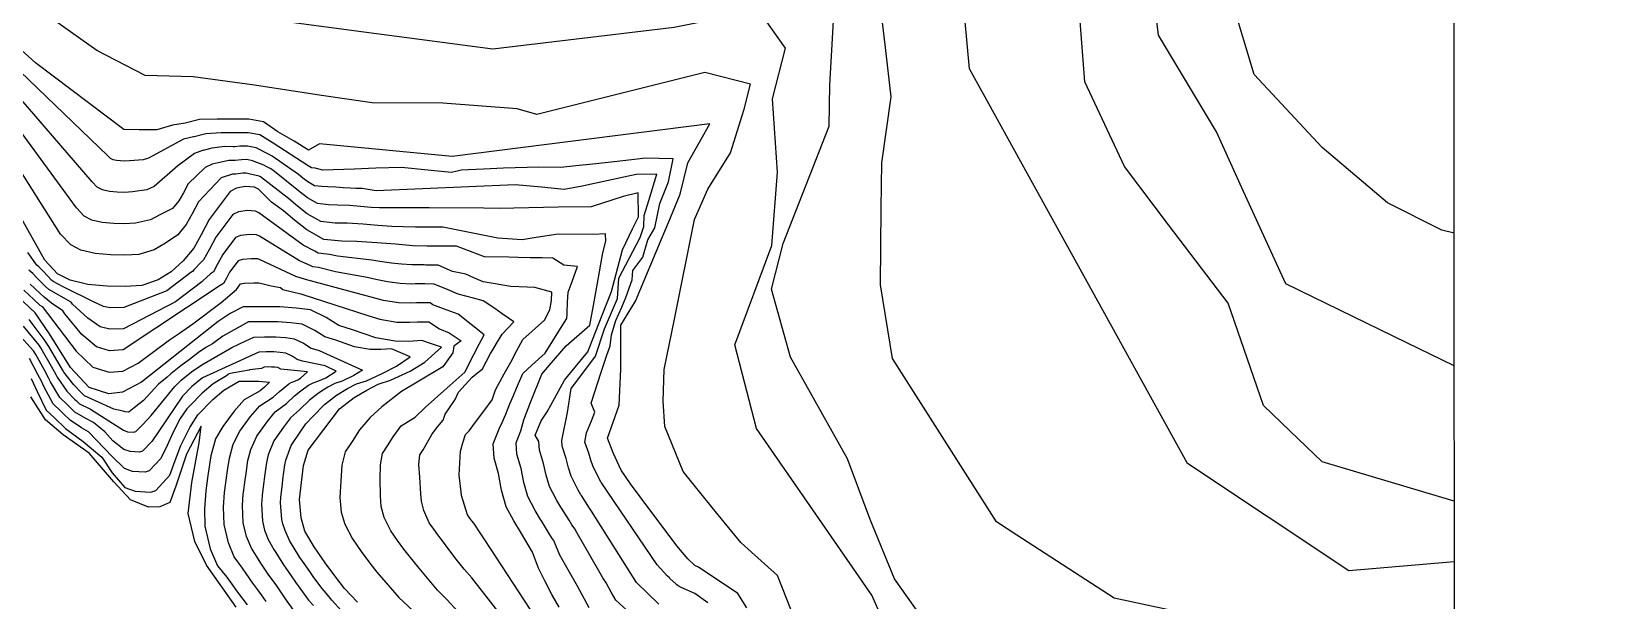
# Model space of a CAD drawing. Header units: millimetres. Extents: x 1101 to 4203, y 1053 to 1744.
# Drawn here: x 1671.9 to 1894.2, y 1541.3 to 1622.2 of the extents above; entities that cross this region are included whole.
import ezdxf

# ---------------------------------------------------------------- set-up
doc = ezdxf.new("R2010")
doc.units = ezdxf.units.MM
doc.layers.add('01_Fina', color=7, linetype='Continuous')

msp = doc.modelspace()

# ---------------------------------------------------------------- linework, layer by layer
msp.add_spline([(1206.55, 1742.41), (1198.04, 1713.25), (1191.71, 1699.46), (1188.12, 1692.66), (1185.8, 1676.36), (1188.2, 1664.12), (1192.37, 1645.4), (1198.96, 1631.58), (1205.92, 1617.92), (1212.01, 1606.12), (1219.8, 1593.74), (1226.03, 1584.56), (1235.41, 1573.92), (1239.38, 1569.04), (1262.46, 1553.75), (1273.82, 1547.94), (1292.28, 1545.86), (1304.63, 1545.03), (1323.86, 1547.24), (1343.77, 1554.24), (1348.18, 1560.24), (1355.1, 1558.48), (1361.05, 1563.53), (1368.81, 1564.74), (1375.81, 1569.68), (1387.22, 1575.31), (1397.88, 1585.58), (1409.72, 1597.18), (1418.41, 1615.58), (1419.86, 1625.08), (1420.37, 1642), (1422.23, 1651.7), (1429.17, 1651.45), (1435.26, 1654.71), (1443.36, 1656.59), (1455.3, 1651.18), (1462.27, 1643.18), (1465.93, 1633.22), (1474.19, 1620.72), (1478.65, 1616.67), (1481.05, 1602.66), (1484.13, 1591.31), (1484.89, 1574.33), (1484.36, 1564.21), (1486.42, 1559.18), (1489.39, 1548.07), (1492.67, 1543.87), (1495.89, 1536.95), (1501.55, 1533.07), (1522.85, 1527), (1548.84, 1524.65), (1563.37, 1519.91), (1597.01, 1518.92), (1608.07, 1518.76), (1621.87, 1530.8), (1629.23, 1540.85), (1637.33, 1541.75), (1654.58, 1528.41), (1666.45, 1514.07), (1678.81, 1502.28), (1683.26, 1485.42), (1688.26, 1473.25), (1696.09, 1462), (1707.13, 1455.14), (1716.58, 1451.32), (1728.09, 1440.45), (1739.12, 1428.49), (1752, 1419.89), (1768.14, 1407.72), (1779.75, 1403.89), (1792.3, 1394.74), (1800.33, 1389.87), (1811.75, 1382.95), (1818.47, 1377.64), (1820.17, 1369.01), (1828.21, 1360.85), (1834.33, 1353.31), (1847.27, 1343.54), (1858.6, 1336.79), (1868.42, 1330.8), (1878.4, 1329.63), (1894.15, 1331.08)], degree=3)
at = {"layer": '01_Fina', "linetype": 'Continuous'}
for p, q in [((1695.07, 1607.19), (1695.07, 1607.19)), ((1696.35, 1605.26), (1696.35, 1605.26)), ((1705.62, 1604.76), (1705.62, 1604.76)), ((1706.28, 1606.32), (1706.28, 1606.32)), ((1697.63, 1603.33), (1697.63, 1603.33)), ((1704.95, 1603.19), (1704.95, 1603.19)), ((1704.29, 1601.63), (1704.29, 1601.63)), ((1713.08, 1590.63), (1713.08, 1590.63)), ((1712.71, 1588.63), (1712.71, 1588.63)), ((1706.28, 1570.23), (1706.28, 1570.23)), ((1680.03, 1565.29), (1680.03, 1565.29)), ((1733.58, 1564.91), (1733.58, 1564.91)), ((1741.45, 1565.45), (1741.45, 1565.45)), ((1744.03, 1563.92), (1744.03, 1563.92)), ((1701.9, 1545.95), (1701.9, 1545.95))]:
    msp.add_line(p, q, dxfattribs=at)
at = {"layer": '01_Fina'}
for points in [[(1135.28, 1103.45), (1874.37, 1103.45), (1873.93, 1741.26), (1134.84, 1741.26), (1135.28, 1123.4)], [(1874.07, 1546.84), (1859.07, 1545.58), (1836.18, 1560.83), (1805.21, 1616.86), (1802.79, 1643.11), (1803.42, 1661.15), (1757.61, 1671.46), (1728.04, 1672.1), (1694.98, 1683.21), (1679.72, 1693.06), (1655.79, 1716.97), (1643.43, 1735.11), (1637.39, 1741.26)], [(1874.05, 1574.69), (1867.32, 1577.96), (1850.12, 1586.32), (1844.13, 1599.45), (1840.29, 1607.89), (1832.06, 1621.63), (1828.37, 1651.44), (1819.85, 1669.62), (1817.15, 1675.37), (1817.02, 1686.47), (1808.76, 1686.38), (1805.22, 1686.34), (1801.07, 1686.29), (1793.74, 1688.15), (1779.79, 1687.45), (1771.99, 1688.42), (1751.2, 1694.15), (1718.59, 1709.09), (1706.46, 1714.65), (1682.12, 1732.05), (1680.57, 1737.49), (1679.5, 1741.26)], [(1874.03, 1593.54), (1872.31, 1593.93), (1864.6, 1597.85), (1855.31, 1605.67), (1845.64, 1616.06), (1842.57, 1626.26), (1841.11, 1642.15), (1839.51, 1653.65), (1825.12, 1683.74), (1824.73, 1694.49), (1819.44, 1695.77), (1810.96, 1697.83), (1799.17, 1700.68), (1783.64, 1698.38), (1761.87, 1703.27), (1744.49, 1711.21), (1732.26, 1718.67), (1723.2, 1724.2), (1716.23, 1730.53), (1709.75, 1737.13), (1707.65, 1741.26)], [(1874.08, 1519.74), (1865.19, 1519.74), (1856.98, 1517.27), (1842.67, 1511.5), (1833.69, 1509.4), (1820.16, 1511.38), (1806.52, 1518.14), (1797.19, 1528.86), (1791.33, 1542.11), (1782.93, 1554.23), (1774.95, 1565.76), (1771.85, 1577.66), (1777.1, 1591.77), (1777.92, 1602.2), (1777.22, 1612.58), (1779.06, 1619.8), (1776.17, 1623.88), (1770.1, 1624.12), (1763.22, 1622.72), (1737.46, 1619.66), (1720.96, 1621.84), (1696.36, 1625.08), (1690.36, 1629.3), (1659.55, 1656.28)], [(1874.06, 1555.44), (1855.28, 1561.03), (1850.73, 1565.4), (1846.94, 1569.04), (1841.92, 1583.6), (1833.48, 1594.71), (1827.21, 1602.97), (1821.6, 1615.01), (1820.05, 1634.82)], [(1874.08, 1526.49), (1859.04, 1526.49), (1846.93, 1525.54), (1837.19, 1522.22), (1816.12, 1525.59), (1803.55, 1531.73), (1794.52, 1544.43), (1791.08, 1552.85), (1787.87, 1561.46), (1779.79, 1575.93), (1777.06, 1585.55), (1778.72, 1592.07), (1785.25, 1608.72), (1785.37, 1614.54), (1786.05, 1627.03)], [(1874.07, 1535.7), (1871.99, 1534.89), (1850.73, 1536.32), (1825.73, 1541.67), (1811.9, 1550.65), (1809.05, 1552.5), (1794.24, 1575.7), (1792.54, 1586.2), (1792.66, 1597.06), (1792.73, 1603.51), (1794.09, 1612.86), (1793.25, 1619.9), (1792.4, 1627.05)], [(1780.74, 1537.66), (1779.23, 1541.54), (1777.92, 1544.89), (1773.77, 1548.64), (1772.73, 1549.58), (1768.65, 1554.57), (1764.5, 1559.65), (1761.9, 1566.05), (1761.69, 1569.64), (1761.83, 1574.17), (1763.27, 1581.3), (1766.11, 1595.45), (1768.01, 1599.75), (1771.24, 1604.95), (1773.18, 1611.12), (1774.1, 1614.67), (1767.61, 1616.35), (1743.74, 1610.38), (1740.96, 1611.19), (1730.4, 1611.97), (1720.35, 1612.05), (1713.16, 1613.05), (1703.61, 1614.56), (1694.92, 1615.71), (1688.1, 1615.92), (1681.25, 1619.47), (1675.22, 1623.7)], [(1773.56, 1540.33), (1772.28, 1542.33), (1766.72, 1546.06), (1766.17, 1546.34), (1765.18, 1547.25), (1763.6, 1549.1), (1758.42, 1556.07), (1757.06, 1557.92), (1755.73, 1559.87), (1754.57, 1562.32), (1753.78, 1564.41), (1755.44, 1569.09), (1755.68, 1574.22), (1755.68, 1580.44), (1757.76, 1583.86), (1758.98, 1586.79), (1761.53, 1592.91), (1762.42, 1595.04), (1764.09, 1599.05), (1765.2, 1603.5), (1768.33, 1609.04), (1731.7, 1604.4), (1712.85, 1606.22), (1711.31, 1605.32), (1709.26, 1606.58), (1706.94, 1607.89), (1704.92, 1609.31), (1702.84, 1609.69), (1700.65, 1609.71), (1698.32, 1609.72), (1695.83, 1609.65), (1693.79, 1609.13), (1691.99, 1608.85), (1689.74, 1608.19), (1687.25, 1608.2), (1685.06, 1608.22), (1672.52, 1617.72), (1670.55, 1619.53)], [(1768.02, 1541.03), (1766.18, 1542.36), (1764.23, 1543.19), (1763.79, 1543.42), (1763.62, 1543.59), (1763.53, 1543.67), (1762.65, 1544.49), (1762.59, 1544.55), (1762.26, 1544.87), (1760.83, 1546.4), (1752.9, 1558.06), (1752.87, 1558.12), (1752.67, 1558.45), (1751.68, 1560.47), (1751.41, 1561.26), (1751.12, 1562.26), (1750.56, 1563.84), (1750.8, 1565.15), (1751.5, 1566.89), (1751.97, 1568.09), (1751.44, 1569.39), (1752.89, 1573.76), (1753.65, 1576.06), (1754.13, 1577.51), (1754.33, 1579.07), (1754.97, 1581.1), (1755.81, 1583.01), (1756.4, 1584.36), (1757.26, 1586.9), (1757.35, 1588.24), (1758.78, 1590.12), (1759.5, 1592.57), (1760.52, 1594.26), (1761.23, 1597.73), (1762.42, 1600.8), (1763.08, 1604.08), (1761.09, 1604.12), (1759.23, 1604.16), (1754.74, 1603.67), (1751.69, 1603.34), (1749.28, 1603.08), (1747.13, 1602.85), (1744.03, 1602.88), (1739, 1602.75), (1736.16, 1602.63), (1732.99, 1602.49), (1731.63, 1602.15), (1728.27, 1602.48), (1724.53, 1602.86), (1720.88, 1602.73), (1717.8, 1602.63), (1713.34, 1602.48), (1712.25, 1602.73), (1711.74, 1602.78), (1711.25, 1603.06), (1706.28, 1606.32), (1704.4, 1607.47), (1702.74, 1607.78), (1701.34, 1607.79), (1700.73, 1607.75), (1700.42, 1607.75), (1698.87, 1607.76), (1696.7, 1607.61), (1695.07, 1607.19), (1694.95, 1607.18), (1693.54, 1606.85), (1688.58, 1604.17), (1687.79, 1603.94), (1685.85, 1603.79), (1685.1, 1603.76), (1684.59, 1603.77), (1684.04, 1603.83), (1683.54, 1603.94), (1683.18, 1604.13), (1682.81, 1604.51), (1670.33, 1616.49)], [(1756.53, 1539.99), (1754.95, 1541.39), (1754.28, 1542.52), (1753.6, 1543.87), (1753.13, 1544.55), (1752.73, 1545.25), (1749.29, 1551.23), (1749.16, 1551.48), (1748.7, 1552.1), (1748.32, 1552.74), (1747.24, 1554.45), (1747.14, 1554.61), (1746.56, 1555.56), (1745.52, 1557.56), (1745.07, 1559.15), (1744.7, 1560.82), (1744.12, 1562.71), (1744.03, 1563.92), (1743.48, 1564.82), (1744.37, 1566.88), (1745.2, 1568.13), (1746.24, 1570.02), (1747.67, 1572.64), (1749.19, 1574.48), (1751, 1576.65), (1751.66, 1578.36), (1752.51, 1580.54), (1754.33, 1585.22), (1755.89, 1591.17), (1757.33, 1594.14), (1758.16, 1595.84), (1758.14, 1599.27), (1755.99, 1598.74), (1751.44, 1597.28), (1746.76, 1597.19), (1738.39, 1597.04), (1736.21, 1597.05), (1728.46, 1597.1), (1723.91, 1597.12), (1722.71, 1597.13), (1721.39, 1597.13), (1720.19, 1597.17), (1718.7, 1597.29), (1717.13, 1597.43), (1715.41, 1597.52), (1714.13, 1597.54), (1712.6, 1597.71), (1711.15, 1598.53), (1710.12, 1599.36), (1706.21, 1602.49), (1705.84, 1602.7), (1705.29, 1603), (1704.95, 1603.19), (1703.36, 1603.81), (1702.53, 1603.96), (1701.77, 1603.95), (1700.89, 1603.84), (1700.74, 1603.84), (1699.96, 1603.85), (1698.45, 1603.53), (1697.63, 1603.33), (1696.64, 1602.85), (1694.21, 1600.54), (1693.52, 1599.26), (1692.89, 1598.11), (1691.99, 1597.02), (1690.18, 1596.11), (1688.85, 1595.41), (1686.74, 1594.94), (1685.18, 1594.85), (1683.65, 1594.88), (1682.01, 1595.04), (1680.5, 1595.38), (1679.42, 1595.95), (1678.32, 1597.1), (1665.94, 1614.03)], [(1761.07, 1540.83), (1757.89, 1543.9), (1751.49, 1554.04), (1751.23, 1554.47), (1750.07, 1556.26), (1750, 1556.37), (1749.61, 1557.01), (1748.6, 1559.01), (1748.24, 1560.2), (1747.91, 1561.54), (1747.34, 1563.28), (1747.28, 1564.08), (1748.08, 1568.07), (1748.61, 1571.46), (1749.55, 1572.7), (1752.08, 1576.06), (1753.34, 1579.93), (1755.18, 1584.23), (1755.38, 1587.12), (1756.91, 1590.02), (1758.42, 1592.89), (1758.94, 1594.48), (1758.97, 1596.05), (1759.63, 1598.18), (1760.79, 1601.92), (1757.86, 1601.84), (1750.17, 1600.2), (1747.61, 1599.74), (1744.41, 1600.04), (1740.64, 1600.4), (1720.9, 1599.55), (1718.91, 1599.86), (1718.03, 1599.86), (1717.23, 1599.89), (1716.24, 1599.97), (1715.19, 1600.06), (1714.04, 1600.12), (1713.19, 1600.13), (1712.17, 1600.24), (1711.2, 1600.79), (1710.51, 1601.34), (1709.88, 1601.87), (1706.12, 1604.47), (1705.62, 1604.76), (1703.88, 1605.64), (1702.63, 1605.87), (1701.55, 1605.87), (1700.81, 1605.8), (1700.58, 1605.8), (1699.41, 1605.81), (1697.57, 1605.57), (1696.35, 1605.26), (1696.26, 1605.25), (1695.09, 1604.85), (1692.72, 1603.09), (1689.38, 1600.14), (1688.32, 1599.67), (1686.3, 1599.37), (1685.14, 1599.31), (1684.12, 1599.33), (1683.02, 1599.43), (1682.02, 1599.66), (1681.3, 1600.04), (1680.57, 1600.81), (1668.13, 1615.26)], [(1746.92, 1540.38), (1745.87, 1542.21), (1744.92, 1544.06), (1743.98, 1545.96), (1743.12, 1548.23), (1741.57, 1550.85), (1740.45, 1552.68), (1739.36, 1554.65), (1738.73, 1557.03), (1738.28, 1559.39), (1737.67, 1561.58), (1737.53, 1563.59), (1738.37, 1565.71), (1738.8, 1566.61), (1739.31, 1567.82), (1739.92, 1569.29), (1740.41, 1570.45), (1740.85, 1571.5), (1741.73, 1573.59), (1743.04, 1574.78), (1744.91, 1576.48), (1746.02, 1578.25), (1747.34, 1580.34), (1748, 1581.4), (1748.03, 1582.03), (1748.06, 1582.63), (1748.09, 1583.28), (1748.11, 1583.73), (1748.18, 1585.13), (1748.73, 1586.65), (1749.51, 1588.77), (1747.57, 1588.96), (1746, 1589.96), (1744.47, 1590), (1742.8, 1590.03), (1741.07, 1590.07), (1739.78, 1590.1), (1736.3, 1590.17), (1732.31, 1591.65), (1730.31, 1591.66), (1728.11, 1591.68), (1726.1, 1591.74), (1723.64, 1591.94), (1721.01, 1592.16), (1718.15, 1592.32), (1716.02, 1592.36), (1713.46, 1592.63), (1711.05, 1594.01), (1709.32, 1595.38), (1707.74, 1596.71), (1706.06, 1597.9), (1704.18, 1599.76), (1703.63, 1600.06), (1702.32, 1600.14), (1701.05, 1599.93), (1700.19, 1599.46), (1697.18, 1595.44), (1696.04, 1593.3), (1694.99, 1591.39), (1693.5, 1589.58), (1691.78, 1588.05), (1689.92, 1586.88), (1687.63, 1586.09), (1685.25, 1585.94), (1682.72, 1585.98), (1679.97, 1586.25), (1677.46, 1586.83), (1675.66, 1587.76), (1673.83, 1589.69), (1661.08, 1612.4)], [(1751.17, 1540.32), (1749.49, 1543.4), (1747.98, 1546.02), (1747.79, 1546.36), (1746.94, 1547.89), (1746.25, 1549.63), (1746.14, 1549.85), (1745.91, 1550.17), (1745.41, 1551.01), (1744.4, 1552.65), (1744.27, 1552.86), (1743.51, 1554.12), (1742.44, 1556.1), (1741.9, 1558.09), (1741.49, 1560.1), (1740.89, 1562.15), (1740.78, 1563.75), (1741.45, 1565.45), (1741.88, 1567.03), (1742.9, 1569.6), (1744.45, 1573.51), (1745.48, 1574.73), (1747.89, 1577.54), (1751.28, 1580.47), (1751.77, 1583.24), (1752.34, 1586.44), (1753.09, 1590.71), (1753.54, 1592.4), (1753.5, 1593.42), (1751.73, 1593.35), (1746.76, 1593.4), (1743.65, 1592.91), (1741.63, 1592.59), (1738.19, 1592.81), (1730.37, 1594.37), (1728.11, 1594.38), (1726.51, 1594.39), (1724.75, 1594.41), (1723.15, 1594.45), (1721.17, 1594.61), (1719.07, 1594.79), (1716.78, 1594.92), (1715.08, 1594.95), (1713.03, 1595.17), (1711.1, 1596.27), (1709.72, 1597.37), (1708.45, 1598.43), (1704.46, 1601.53), (1704.29, 1601.63), (1702.84, 1601.97), (1702.42, 1602.05), (1701.99, 1602.04), (1700.97, 1601.89), (1700.51, 1601.89), (1698.91, 1601.39), (1695.69, 1597.99), (1694.78, 1596.28), (1693.94, 1594.75), (1692.75, 1593.3), (1690.98, 1592.08), (1689.39, 1591.15), (1687.19, 1590.51), (1685.21, 1590.4), (1683.19, 1590.43), (1680.99, 1590.65), (1678.98, 1591.11), (1677.54, 1591.85), (1676.08, 1593.4), (1663.74, 1612.79)], [(1745.18, 1536.43), (1736.37, 1549.95), (1735.76, 1550.83), (1734.77, 1552.33), (1734.52, 1552.65), (1734.22, 1553.06), (1733.9, 1553.51), (1733.03, 1556.25), (1732.99, 1556.76), (1732.68, 1559.13), (1732.89, 1562.58), (1733.22, 1563.72), (1733.58, 1564.91), (1734.13, 1565.44), (1735.18, 1566.86), (1736.2, 1568.25), (1737.37, 1569.83), (1737.88, 1571.29), (1739.11, 1573.55), (1740.02, 1575.22), (1740.85, 1576.74), (1741.76, 1578.43), (1744.83, 1581.17), (1745.56, 1582.62), (1745.82, 1583.97), (1745.85, 1585.12), (1743.47, 1585.82), (1742.34, 1585.86), (1740.06, 1585.94), (1736.41, 1586.55), (1736.09, 1586.61), (1734.79, 1587.19), (1733.67, 1587.68), (1732.45, 1587.94), (1731.76, 1588.08), (1729.73, 1588.98), (1727.97, 1588.99), (1727.74, 1589), (1726.28, 1589.04), (1725.99, 1589.02), (1724.52, 1589.11), (1723.08, 1589.28), (1721.44, 1589.51), (1720.31, 1589.69), (1715.44, 1590.26), (1714.28, 1590.5), (1713.08, 1590.63), (1712.69, 1590.68), (1712.22, 1590.95), (1710.54, 1591.8), (1704.26, 1596.42), (1703.78, 1596.66), (1702.62, 1596.72), (1701.35, 1596.56), (1700.56, 1596.17), (1698.15, 1592.96), (1697.23, 1591.25), (1696.39, 1589.72), (1696.08, 1589.43), (1695.01, 1588.3), (1694.83, 1588.08), (1694.6, 1587.93), (1691.15, 1585.32), (1685.08, 1582.94), (1683.13, 1582.92), (1682.2, 1583.11), (1680.75, 1583.77), (1676.46, 1585.9), (1675.03, 1586.65), (1674.81, 1586.85), (1673.63, 1588.06), (1672.98, 1588.73), (1672.69, 1588.98), (1671.45, 1590.79)], [(1742.58, 1534.18), (1734.51, 1544.57), (1733.41, 1545.81), (1732.28, 1547.23), (1731.38, 1548.39), (1730.19, 1550.01), (1729.69, 1550.66), (1729.08, 1551.47), (1728.45, 1552.38), (1727.7, 1554.14), (1727.33, 1555.46), (1727.25, 1556.5), (1727.09, 1558.87), (1726.97, 1560.67), (1727.1, 1562.02), (1727.58, 1562.75), (1728.83, 1564.93), (1728.9, 1565.06), (1729.69, 1566.05), (1730.42, 1566.98), (1730.7, 1567.79), (1732.11, 1569.9), (1732.63, 1570.94), (1733.56, 1571.96), (1734.55, 1573.05), (1736.03, 1574.24), (1737.17, 1576.44), (1737.48, 1576.95), (1738.02, 1577.85), (1738.83, 1579.17), (1740.46, 1580.95), (1739.73, 1581.45), (1738.82, 1582.07), (1737.75, 1582.8), (1736.1, 1583.93), (1734.76, 1584.28), (1732.55, 1584.85), (1731.15, 1585.45), (1729.15, 1586.3), (1727.84, 1586.31), (1727.66, 1586.32), (1726.45, 1586.33), (1725.87, 1586.3), (1724.3, 1586.37), (1722.53, 1586.62), (1720.86, 1586.94), (1719.61, 1587.22), (1715.13, 1588.03), (1712.71, 1588.63), (1711.91, 1588.73), (1711.55, 1588.93), (1710.03, 1589.59), (1704.33, 1593.08), (1703.93, 1593.26), (1702.92, 1593.31), (1701.64, 1593.18), (1700.92, 1592.89), (1699.12, 1590.48), (1698.43, 1589.2), (1697.8, 1588.05), (1697.4, 1587.75), (1696.3, 1586.75), (1696.16, 1586.59), (1692.39, 1583.76), (1685.03, 1579.94), (1683.08, 1579.87), (1681.68, 1580.23), (1679.94, 1581.44), (1677.78, 1583.45), (1677.58, 1583.74), (1674.39, 1585.54), (1673.96, 1585.93), (1672.7, 1587.18), (1672.12, 1587.77), (1671.55, 1588.28)], [(1740.5, 1531.01), (1730.98, 1541.43), (1729.63, 1542.8), (1728.19, 1544.51), (1727.01, 1545.96), (1725.6, 1547.69), (1724.86, 1548.66), (1723.94, 1549.89), (1722.99, 1551.25), (1722.07, 1553.16), (1721.63, 1554.68), (1721.51, 1556.23), (1721.49, 1558.61), (1721.51, 1560.62), (1721.82, 1562.24), (1722.53, 1563.33), (1723.33, 1564.59), (1724.45, 1566.14), (1726.44, 1567.41), (1727.86, 1568.77), (1730.52, 1571.14), (1733.49, 1573.8), (1734.79, 1576.28), (1735.56, 1577.74), (1736.26, 1579.07), (1732.58, 1582.03), (1730.46, 1582.79), (1728.97, 1583.32), (1728.58, 1583.62), (1727.7, 1583.63), (1726.63, 1583.63), (1725.76, 1583.58), (1724.07, 1583.64), (1721.97, 1583.96), (1710.88, 1586.92), (1709.51, 1587.38), (1704.41, 1589.74), (1704.08, 1589.86), (1703.22, 1589.89), (1701.93, 1589.8), (1701.29, 1589.6), (1700.08, 1588), (1699.63, 1587.14), (1699.2, 1586.38), (1698.73, 1586.07), (1684.98, 1576.94), (1683.03, 1576.82), (1681.17, 1577.36), (1679.12, 1579.11), (1676.69, 1582.05), (1676.39, 1582.49), (1674.77, 1583.6), (1673.75, 1584.42), (1673.11, 1585.01), (1671.78, 1586.3)], [(1718.26, 1541.1), (1716.43, 1543.05), (1715.19, 1544.68), (1713.66, 1546.72), (1712.08, 1548.99), (1710.8, 1551.19), (1710.24, 1553.11), (1710.03, 1555.7), (1710.3, 1558.1), (1710.59, 1560.52), (1711.25, 1562.68), (1715.68, 1568.56), (1717.79, 1570.17), (1719.6, 1571.2), (1721.21, 1572.06), (1722.97, 1572.62), (1725.76, 1573.9), (1727.82, 1575.19), (1730.19, 1577.35), (1728.61, 1577.87), (1727.42, 1578.26), (1725.53, 1578.14), (1723.63, 1578.16), (1720.86, 1578.64), (1717.53, 1579.81), (1715.62, 1580.41), (1713.8, 1581.55), (1711.57, 1582.63), (1709.54, 1582.89), (1707.23, 1583.05), (1704.55, 1583.07), (1702.02, 1583.04), (1700.16, 1582.1), (1698.47, 1580.96), (1687.59, 1572.37), (1684.88, 1570.94), (1682.93, 1570.72), (1680.14, 1571.61), (1677.49, 1574.45), (1674.5, 1579.24), (1672.47, 1582.2), (1669.94, 1584.55)], [(1670.86, 1585.43), (1672.26, 1584.1), (1673.11, 1583.31), (1673.47, 1583.12), (1678.31, 1576.78), (1680.65, 1574.48), (1682.98, 1573.77), (1684.93, 1573.94), (1687.12, 1575.08), (1691.55, 1578.36), (1692.96, 1579.34), (1694.85, 1580.64), (1698.87, 1583.65), (1701.05, 1585.52), (1701.65, 1586.32), (1702.22, 1586.42), (1703.52, 1586.47), (1704.23, 1586.46), (1704.48, 1586.4), (1705.98, 1586.02), (1707.33, 1585.78), (1707.65, 1585.51), (1709.01, 1585.17), (1710.21, 1584.91), (1710.36, 1584.84), (1719.72, 1581.81), (1721.41, 1581.3), (1723.85, 1580.9), (1725.64, 1580.86), (1726.8, 1580.93), (1727.5, 1580.95), (1727.56, 1580.94), (1728.4, 1580.94), (1729.92, 1579.94), (1731.3, 1579.35), (1733, 1578.24), (1731.94, 1577.47), (1731.82, 1576.52), (1730.38, 1574.54), (1726.96, 1572.5), (1724.49, 1571.04), (1721.73, 1568.85), (1720.06, 1567.35), (1718.55, 1565.59), (1717.49, 1563.92), (1716.53, 1562.46), (1716.05, 1560.57), (1715.89, 1558.35), (1715.77, 1555.96), (1715.94, 1553.89), (1716.44, 1552.17), (1717.54, 1550.12), (1718.8, 1548.3), (1720.02, 1546.67), (1721.01, 1545.37), (1722.63, 1543.53), (1724.11, 1541.78), (1737.64, 1529.21)], [(1670.76, 1580.3), (1673, 1577.6), (1673.48, 1576.84), (1674.73, 1574.65), (1675.42, 1573.47), (1675.6, 1573.09), (1676.97, 1571.09), (1678.08, 1569.96), (1678.34, 1569.71), (1678.79, 1569.28), (1680.33, 1568.52), (1685.01, 1565.52), (1685.59, 1565.31), (1686.49, 1565.26), (1686.78, 1565.35), (1687.78, 1566.33), (1688.97, 1567.64), (1692.31, 1571.72), (1693.23, 1572.63), (1694.69, 1573.83), (1696.14, 1574.8), (1700.42, 1577.3), (1702.4, 1578.21), (1703.51, 1578.77), (1705.03, 1578.79), (1706.64, 1578.78), (1708.03, 1578.69), (1709.24, 1578.53), (1710.58, 1577.88), (1711.67, 1577.19), (1712.82, 1576.84), (1718.99, 1574.07), (1717.76, 1573.29), (1716.09, 1572.52), (1715.03, 1572.19), (1714.06, 1571.67), (1712.74, 1570.81), (1711.42, 1569.8), (1710.02, 1568.41), (1708.75, 1567.28), (1707.76, 1565.99), (1706.39, 1564.04), (1705.59, 1562.03), (1705.31, 1560.93), (1705.05, 1558.96), (1704.94, 1558.19), (1704.72, 1556.36), (1704.7, 1556.19), (1704.63, 1555.05), (1704.77, 1552.62), (1705.07, 1551.34), (1705.59, 1550.03), (1706.35, 1548.57), (1706.65, 1548.15), (1707.73, 1546.4), (1708.09, 1545.93), (1708.75, 1545), (1709.47, 1543.96), (1710.06, 1543.11), (1711.31, 1541.38), (1712.03, 1540.62)], [(1715.99, 1539.87), (1714.61, 1541.38), (1713.82, 1542.38), (1713.25, 1543.03), (1712.07, 1544.63), (1711.56, 1545.34), (1710.81, 1546.43), (1710.09, 1547.46), (1709.91, 1547.69), (1708.75, 1549.64), (1708.58, 1549.88), (1708, 1551.27), (1707.66, 1552.22), (1707.5, 1552.87), (1707.34, 1555.27), (1707.36, 1555.94), (1707.37, 1556.03), (1707.59, 1557.89), (1707.67, 1558.53), (1707.94, 1560.61), (1708.09, 1561.27), (1708.82, 1563.36), (1710.1, 1565.25), (1710.94, 1566.43), (1711.9, 1567.5), (1713.55, 1569.18), (1715.26, 1570.49), (1716.83, 1571.44), (1718.12, 1572.12), (1719.53, 1572.57), (1721.76, 1573.59), (1723.8, 1574.65), (1725.72, 1575.94), (1723.09, 1577.09), (1721.57, 1576.99), (1720.05, 1577.01), (1717.84, 1577.39), (1715.17, 1578.33), (1713.64, 1578.8), (1712.19, 1579.71), (1710.41, 1580.58), (1708.78, 1580.79), (1706.94, 1580.91), (1704.79, 1580.93), (1702.76, 1580.91), (1699.15, 1578.9), (1697.68, 1577.82), (1696.69, 1577.29), (1695.68, 1576.59), (1695.23, 1576.24), (1694.38, 1575.57), (1693.15, 1574.69), (1691.74, 1573.55), (1691.23, 1573.05), (1690.01, 1572.06), (1687.84, 1569.77), (1686.51, 1568.73), (1685.83, 1568.14), (1685.69, 1568.1), (1685.24, 1568.13), (1684.95, 1568.23), (1683.64, 1568.54), (1679.46, 1570.44), (1679.24, 1570.66), (1679.04, 1570.85), (1677.94, 1572), (1676.54, 1573.77), (1676.45, 1573.96), (1675.68, 1575.24), (1674.39, 1577.41), (1673.75, 1578.42), (1671.61, 1581.25)], [(1709.37, 1539.73), (1708.04, 1541.59), (1707.37, 1542.58), (1706.7, 1543.58), (1706.1, 1544.39), (1705.56, 1545.1), (1704.55, 1546.67), (1704.13, 1547.26), (1703.18, 1548.78), (1702.49, 1550.45), (1702.03, 1552.38), (1701.93, 1554.83), (1702.04, 1556.43), (1702.07, 1556.69), (1702.29, 1558.49), (1702.42, 1559.39), (1702.69, 1561.24), (1703.1, 1562.79), (1703.97, 1564.71), (1705.42, 1566.74), (1706.56, 1568.13), (1708.15, 1569.32), (1709.29, 1570.42), (1710.21, 1571.14), (1711.29, 1571.91), (1711.94, 1572.25), (1712.64, 1572.48), (1713.76, 1572.99), (1715.23, 1573.91), (1713.66, 1574.68), (1710.46, 1575.35), (1709.7, 1575.59), (1708.97, 1576.05), (1708.08, 1576.48), (1707.27, 1576.59), (1706.35, 1576.65), (1705.27, 1576.65), (1704.26, 1576.64), (1696.22, 1572.96), (1694.72, 1571.72), (1693.39, 1570.39), (1689.05, 1563.94), (1687.73, 1562.55), (1687.29, 1562.42), (1685.95, 1562.51), (1685.07, 1562.81), (1683.52, 1564.01), (1682.35, 1565.31), (1680.76, 1566.65), (1679.69, 1567.2), (1678.12, 1568.12), (1677.44, 1568.76), (1677.12, 1569.07), (1675.99, 1570.18), (1674.65, 1572.41), (1674.38, 1572.98), (1673.79, 1574.06), (1672.57, 1576.28), (1672.25, 1576.79), (1669.9, 1579.36)], [(1705.27, 1541.2), (1704.64, 1542.15), (1704.11, 1542.86), (1703.39, 1543.8), (1702.46, 1545.18), (1701.9, 1545.95), (1700.76, 1547.54), (1699.91, 1549.56), (1699.3, 1552.13), (1699.22, 1554.6), (1699.38, 1556.67), (1699.42, 1557.01), (1699.63, 1558.79), (1699.8, 1559.82), (1700.07, 1561.56), (1700.6, 1563.54), (1701.54, 1565.39), (1703.08, 1567.48), (1704.37, 1568.98), (1706.28, 1570.23), (1707.16, 1571.04), (1707.69, 1571.46), (1708.52, 1572.14), (1708.85, 1572.32), (1709.2, 1572.43), (1709.76, 1572.68), (1710.17, 1572.94), (1711.14, 1573.82), (1707.36, 1574.21), (1706.92, 1574.43), (1706.51, 1574.48), (1706.05, 1574.51), (1705.51, 1574.52), (1705.01, 1574.51), (1704.64, 1574.32), (1702.94, 1574.1), (1702.88, 1574.05), (1700.71, 1573.69), (1700, 1573.52), (1699.89, 1573.43), (1699.67, 1573.26), (1697.75, 1572.1), (1696.21, 1570.8), (1694.48, 1569.06), (1694.02, 1568.57), (1693.05, 1567.22), (1692.04, 1565.18), (1691.23, 1563.37), (1690.31, 1561.54), (1688.68, 1559.76), (1688.09, 1559.58), (1686.3, 1559.69), (1685.14, 1560.1), (1683.46, 1561.75), (1680.03, 1565.29), (1679.06, 1565.89), (1677.44, 1566.96), (1676.54, 1567.81), (1676.16, 1568.17), (1675.01, 1569.27), (1673.7, 1571.73), (1673.35, 1572.49), (1672.84, 1573.47), (1671.66, 1575.71)], [(1701.04, 1540.39), (1696.83, 1546.37), (1695.14, 1549.71), (1694.22, 1553.7), (1694.74, 1558.13), (1695.75, 1563.73), (1696.06, 1566.11), (1693.96, 1562.11), (1692.43, 1557.59), (1691.58, 1555.25), (1690.19, 1554.63), (1688.55, 1554.62), (1686.02, 1555.63), (1683.64, 1558.19), (1680.13, 1562.27), (1676.43, 1564.88), (1673.95, 1567), (1671.83, 1570.27)]]:
    msp.add_lwpolyline(points, dxfattribs=at)
at = {"layer": '01_Fina', "linetype": 'Continuous'}
msp.add_lwpolyline([(1671.89, 1572.88), (1672.76, 1571.05), (1674.03, 1568.36), (1675.2, 1567.28), (1676.77, 1565.79), (1679.31, 1563.93), (1681.96, 1561.7), (1683.4, 1559.49), (1685.2, 1557.39), (1686.66, 1556.88), (1688.89, 1556.74), (1689.63, 1556.97), (1691.58, 1559.15), (1692.36, 1561.24), (1693.16, 1563.38), (1694.42, 1565.94), (1695.57, 1567.73), (1697.7, 1569.89), (1699.28, 1571.24), (1701.44, 1572.49), (1703.7, 1572.5), (1704.21, 1572.5), (1705.75, 1572.38), (1705.03, 1571.66), (1704.41, 1571.13), (1702.18, 1569.83), (1700.74, 1568.23), (1699.11, 1566.07), (1698.1, 1564.3), (1697.44, 1561.88), (1696.98, 1559.09), (1696.71, 1556.92), (1696.51, 1554.38), (1696.57, 1551.89), (1697.33, 1548.67), (1698.35, 1546.29), (1699.68, 1544.64), (1701.21, 1542.51), (1702.58, 1540.72)], dxfattribs=at)

doc.saveas('drawing.dxf')
